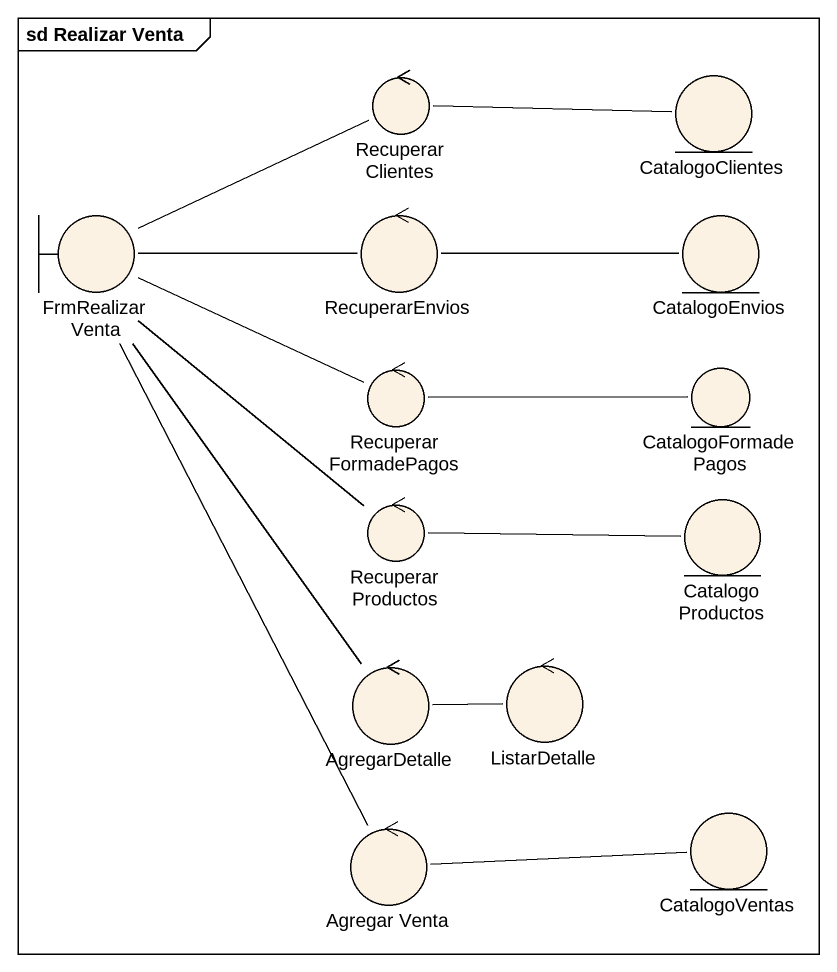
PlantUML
@startuml
mainframe sd Realizar Venta
control RecuperarClientes #FCF2E3
entity CatalogoClientes #FCF2E3
boundary FrmRealizarVenta #FCF2E3
control RecuperarEnvios #FCF2E3
entity CatalogoEnvios #FCF2E3
control RecuperarFormadePagos #FCF2E3
entity CatalogoFormadePagos #FCF2E3
control "Recuperar Productos" as Recuperar_Productos #FCF2E3
entity CatalogoProductos #FCF2E3
control AgregarDetalle #FCF2E3
control ListarDetalle #FCF2E3
control "Agregar Venta" as Agregar_Venta #FCF2E3
entity CatalogoVentas #FCF2E3
RecuperarClientes -right- CatalogoClientes
FrmRealizarVenta -right- RecuperarClientes
FrmRealizarVenta -right- RecuperarEnvios
FrmRealizarVenta -right- RecuperarFormadePagos
FrmRealizarVenta -- AgregarDetalle
FrmRealizarVenta -- Agregar_Venta
RecuperarEnvios -right- CatalogoEnvios
RecuperarFormadePagos -right- CatalogoFormadePagos
Recuperar_Productos -up- FrmRealizarVenta
Recuperar_Productos -right- CatalogoProductos
AgregarDetalle -right- ListarDetalle
Agregar_Venta -right- CatalogoVentas
@enduml
